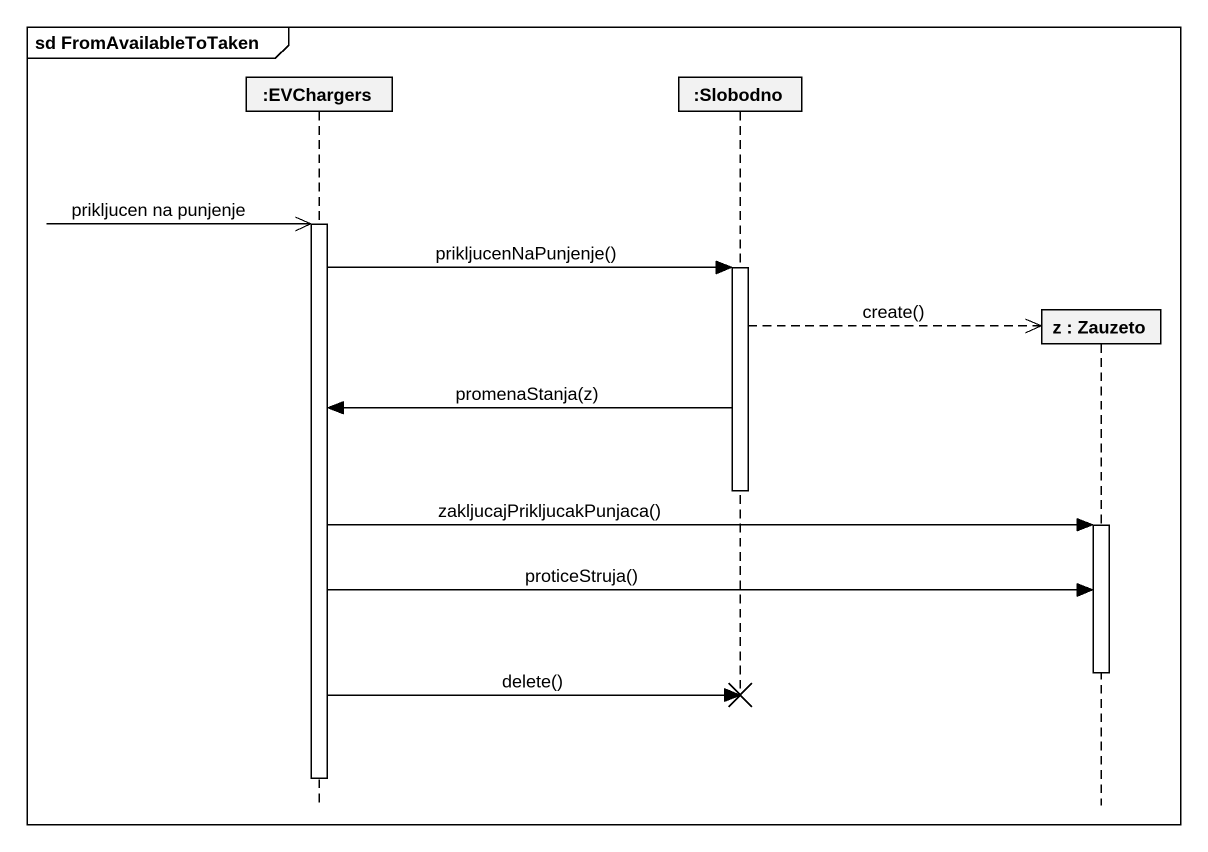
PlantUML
@startuml
mainframe sd FromAvailableToTaken
hide footbox
participant ":EVChargers" as EVChargers
participant ":Slobodno" as Slobodno
participant "z : Zauzeto" as z

EVChargers ->> EVChargers : prikljucen na punjenje
activate EVChargers
EVChargers -> Slobodno : prikljucenNaPunjenje()
activate Slobodno
Slobodno -->> z ** : create()
Slobodno -> EVChargers : promenaStanja(z)
deactivate Slobodno
EVChargers -> z : zakljucajPrikljucakPunjaca()
activate z
EVChargers -> z : proticeStruja()
deactivate z
EVChargers -> Slobodno !! : delete()
deactivate EVChargers
@enduml
